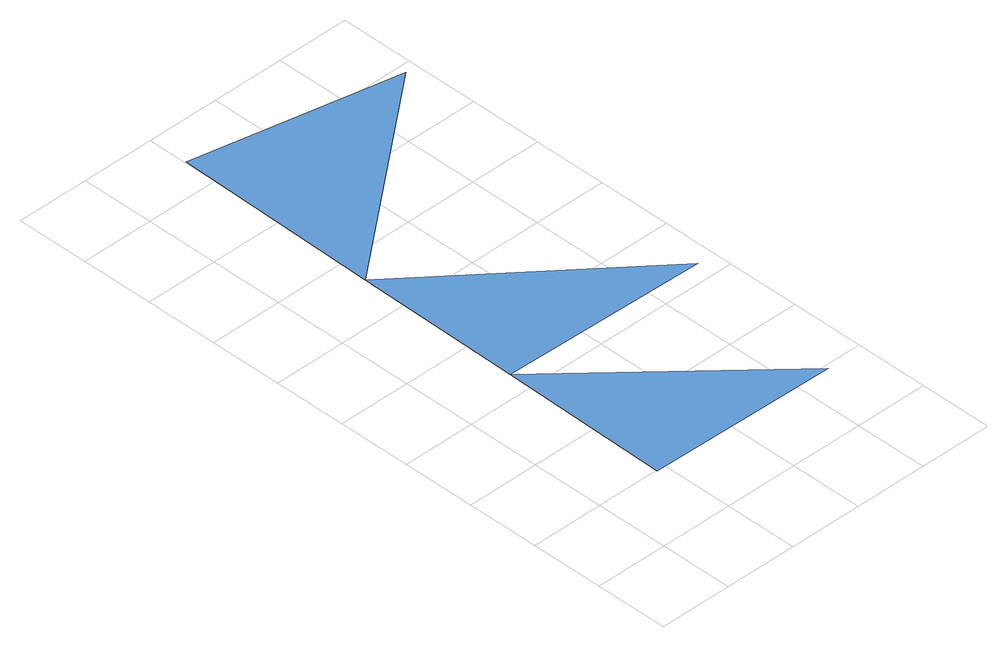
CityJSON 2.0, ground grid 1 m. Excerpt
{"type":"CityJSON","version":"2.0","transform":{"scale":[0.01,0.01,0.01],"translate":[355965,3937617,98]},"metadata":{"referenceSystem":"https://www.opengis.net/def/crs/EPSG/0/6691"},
"CityObjects":{
"waterbody1":{"type":"WaterBody","attributes":{"name":"9","class":"1140","function":"1","WaterBodyRiverFloodingRiskAttribute.description":"5","WaterBodyRiverFloodingRiskAttribute.rankOrg":"2","WaterBodyRiverFloodingRiskAttribute.adminType":"2","WaterBodyRiverFloodingRiskAttribute.scale":"L1"},"geometry":[{"type":"MultiSurface","lod":"1","boundaries":[[[0,1,2]],[[1,3,4]],[[4,5,6]]]}]}
},
"vertices":[
[347,95,30],[92,332,30],[88,99,30],[375,326,30],[96,561,30],[383,788,30],[100,844,32]
]}
